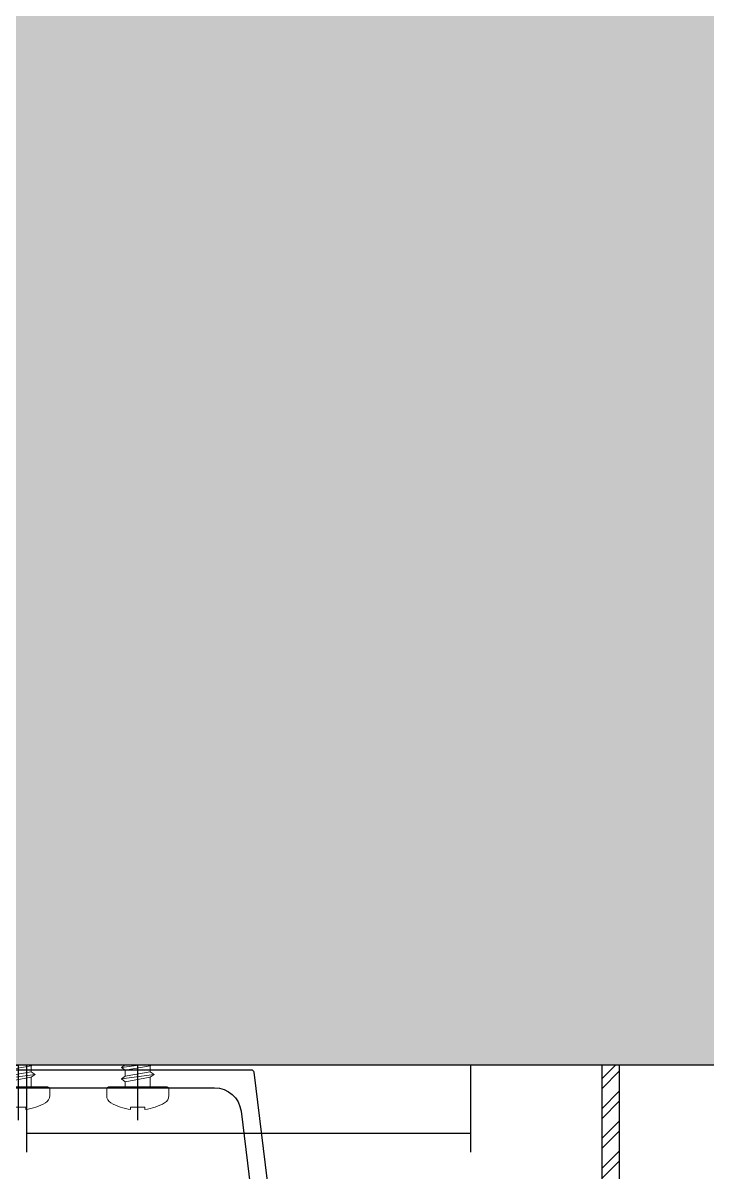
# Model space of a CAD drawing. Header units: millimetres. Extents: x 2519235 to 7246330, y 25937 to 201821.
# Drawn here: x 2744194 to 2744271, y 105383.6 to 105512.9 of the extents above; entities that cross this region are included whole.
import ezdxf

# ---------------------------------------------------------------- set-up
doc = ezdxf.new("R2010")
doc.units = ezdxf.units.MM
doc.set_wipeout_variables(frame=1)
doc.linetypes.add('CENTER', pattern=[50.800000000000004, 31.75, -6.35, 6.35, -6.35])
doc.linetypes.add('HIDDEN', pattern=[0.375, 0.25, -0.125])
for name, color, linetype in [('000 - EXISTING_CANOPY_MAIN_COLOR_1', 7, 'Continuous'), ('000 - STRUCTURE_STEEL_ACCESORIES_MAIN_COLOR_2', 7, 'Continuous'), ('000 - STRUCTURE_STEEL_ACCESORIES_WIPEOUT_', 7, 'Continuous'), ('010 - ASPG_ACCESSORIES_HATCH_', 7, 'Continuous'), ('010 - ASPG_ACCESSORIES_MAIN_COLOR_1', 7, 'Continuous'), ('010 - ASPG_ACCESSORIES_SUB_COLOR_1', 7, 'Continuous'), ('010 - ASPG_ACCESSORIES_SUB_COLOR_2', 7, 'Continuous'), ('010 - ASPG_ACCESSORIES_SYMBOL_', 7, 'Continuous'), ('010 - ASPG_ACCESSORIES_WIPEOUT_', 7, 'Continuous'), ('010 - ASPG_FASTERN_DEF_SUB', 7, 'Continuous'), ('010 - ASPG_FASTERN_MAIN_COLOR_1', 7, 'Continuous'), ('010 - ASPG_FASTERN_SUB_COLOR_2', 7, 'Continuous'), ('010 - ASPG_FASTERN_SUB_COLOR_3', 7, 'Continuous'), ('010 - ASPG_FLASHING_HATCH_', 7, 'Continuous'), ('010 - ASPG_FLASHING_MAIN_COLOR_4', 7, 'Continuous'), ('010 - ASPG_FLASHING_WIPEOUT_', 7, 'Continuous'), ('010 - ASPG_FRAMING_CUT_COLOR_4', 7, 'Continuous'), ('010 - ASPG_FRAMING_DEF_SUB', 7, 'Continuous'), ('010 - ASPG_FRAMING_HATCH_', 7, 'Continuous'), ('010 - ASPG_FRAMING_MAIN_COLOR_2', 7, 'Continuous'), ('010 - ASPG_FRAMING_SUB_COLOR_2', 7, 'Continuous'), ('010 - ASPG_FRAMING_WIPEOUT_', 7, 'Continuous'), ('BOLT & SCREW', 7, 'Continuous'), ('Center Line', 7, 'CENTER'), ('Xref-PLAN-106.940$0$_PP-Dim', 7, 'Continuous')]:
    doc.layers.add(name, color=color, linetype=linetype)
doc.layers.add('12-GRID', color=7, linetype='CENTER', lineweight=13)
doc.layers.add('SCREW', color=7, linetype='Continuous', lineweight=5)
pattern_1 = [(45, (68845973.91123614, -106253.6340706302), (-4.041115254481119, 4.041115254481119), []), (45, (68845976.60531414, -106253.6340706302), (-4.041115254481119, 4.041115254481119), [])]

# ---------------------------------------------------------------- blocks, each defined once
blk = doc.blocks.new('Xref-PLAN-106.940')
at = {"layer": 'Xref-PLAN-106.940$0$_PP-Dim', "color": 7}
for p, q in [((140694.1805612043, 10358.39471270935), (145669.1805612039, 10358.39471270935)), ((140694.1805612043, 10058.39471270935), (145669.1805612039, 10058.39471270935))]:
    blk.add_line(p, q, dxfattribs=at)
blk = doc.blocks.new('A$C53fc0519')
at = {"layer": '000 - EXISTING_CANOPY_MAIN_COLOR_1', "color": 7}
for p, q in [((27950.24117761571, -13147.85694077297), (28000.24117761571, -13147.85694077297)), ((27950.24117761571, -13147.85694077297), (27950.24117761571, -13275.00000015245)), ((28000.24117761571, -13275.00000015245), (28000.24117761571, -13147.85694077297)), ((27950.24117761571, -13153.39185968804), (28000.24117761571, -13153.39185968804)), ((27950.24117761571, -13272.85694102221), (28000.24117761571, -13272.85694102221))]:
    blk.add_line(p, q, dxfattribs=at)
blk = doc.blocks.new('A$C6d15e31b')
at = {"color": 7}
blk.add_blockref('Xref-PLAN-106.940', (-135619.3374636862, -23258.39544955263), dxfattribs=at)
at = {"layer": '000 - EXISTING_CANOPY_MAIN_COLOR_1', "color": 7}
blk.add_blockref('A$C53fc0519', (-18300, -52.14305922700441), dxfattribs=at)
blk = doc.blocks.new('*U2951')
at = {"layer": '12-GRID', "color": 7, "linetype": 'CENTER'}
for p, q in [((5.684341886080801e-14, -6.200000000000029), (5.684341886080801e-14, 2.200000000000029)), ((-4.199999999999973, -2), (4.200000000000085, -2))]:
    blk.add_line(p, q, dxfattribs=at)
at = {"layer": 'BOLT & SCREW', "color": 7}
for p, q in [((-0.2288719817826677, -1.446462371730204), (-0.4418749999998197, -0.2325000000002947)), ((-0.2288719817826677, -1.542256036434869), (-0.4418749999998197, -1.116250000000048)), ((0.2288719817822642, -1.446462371730562), (0.4418749999996946, -0.2324999999999764)), ((0.2288719817822642, -1.542256036434869), (0.4418749999996946, -1.116250000000048)), ((-0.553537628269381, -1.771128018217196), (-1.767499999999847, -1.558125000000442)), ((-0.553537628269381, -2.228871981782805), (-1.767500000000483, -2.441875000000354)), ((-0.4577439635652332, -1.771128018217196), (-0.8837500000000146, -1.558125000000442)), ((-0.4577439635652332, -2.228871981782805), (-0.8837500000000146, -2.441875000000354)), ((-0.2288719817826677, -2.457743963565131), (-0.4418749999998197, -2.883750000000271)), ((-0.2288719817821107, -2.553537628269438), (-0.4418749999998197, -3.767500000000023)), ((0.4418749999996946, -2.883750000000271), (0.2288719817829008, -2.457743963565131)), ((0.2288719817829008, -2.553537628269438), (0.4418749999999732, -3.767500000000023)), ((0.4577439635647103, -1.771128018217196), (0.8837499999994917, -1.558125000000442)), ((0.4577439635647103, -2.228871981782805), (0.8837500000001283, -2.441874999999877)), ((0.5535376282692559, -1.771128018217196), (1.767500000000001, -1.558125000000124)), ((0.5535376282692559, -2.228871981782805), (1.767500000000001, -2.441874999999877))]:
    blk.add_line(p, q, dxfattribs=at)
for points in [[(-1.767500000000006, -1.558125000000442), (-0.8837500000001342, -1.558125000000442, 0.4142135623730394), (-0.4418749999998197, -1.116250000000048), (-0.4418749999998197, -0.2325000000002947), (0.4418749999996946, -0.2324999999999764), (0.4418749999996946, -1.116250000000048, 0.4142135623731505), (0.8837500000000089, -1.558125000000442), (1.76750000000012, -1.558125000000124), (1.76750000000012, -2.441874999999877), (0.8837500000000089, -2.441874999999877, 0.414213562373095), (0.4418749999996946, -2.883750000000271), (0.4418749999999732, -3.767500000000023), (-0.4418749999998197, -3.767500000000023), (-0.4418749999998197, -2.883750000000271, 0.4142135623730397), (-0.8837500000001342, -2.441875000000354), (-1.767500000000483, -2.441875000000354)], [(0.2288719817829008, -2.457743963565131, -0.414213562373095), (0.4577439635645909, -2.228871981782805), (0.5535376282692559, -2.228871981782805), (0.5535376282692559, -1.771128018217196), (0.4577439635645909, -1.771128018217196, -0.4142135623730951), (0.228871981782105, -1.542256036434869), (0.228871981782105, -1.446462371730562), (-0.2288719817826677, -1.446462371730204), (-0.2288719817826677, -1.542256036434869, -0.4142135623730951), (-0.4577439635649944, -1.771128018217196), (-0.553537628269381, -1.771128018217196), (-0.553537628269381, -2.228871981782805), (-0.4577439635649944, -2.228871981782805, -0.4142135623730951), (-0.2288719817826677, -2.457743963565131), (-0.2288719817822698, -2.553537628269438), (0.2288719817829008, -2.553537628269438)]]:
    blk.add_lwpolyline(points, format="xyb", close=True, dxfattribs=at)
blk.add_circle((5.684341886080801e-14, -2), 3.5, dxfattribs=at)
blk = doc.blocks.new('000_ASPG_TYP_FILES_20260218-010703_FRAME_EXTR_')
at = {"layer": '010 - ASPG_FRAMING_HATCH_'}
h = blk.add_hatch(dxfattribs=at)
h.set_pattern_fill('ANSI32', scale=0.1, angle=180)
h.set_pattern_definition([(225, (0, 0), (0.6735192090801866, -0.6735192090801868), []), (225, (-0.4490130000000001, 5.498823332255506e-17), (0.6735192090801866, -0.6735192090801868), [])])
edge = h.paths.add_edge_path()
edge.add_line((1.999999996740371, 15.99999999965075), (1.999999996740371, 1.999999999941792))
edge.add_line((1.999999996740371, 1.999999999941792), (39.69999999750871, 1.999999999941792))
edge.add_arc((39.69999999730499, 1.700000000040752), 0.2999999999010399, -3.891028654834372e-08, 89.99999996109239, ccw=False)
edge.add_line((39.99999999720603, 1.699999999837019), (39.99999999720603, 0.2999999996973202))
edge.add_arc((39.69999999750872, 0.2999999996973131), 0.2999999996973131, -90.00000000000142, 1.4210854715202004e-12, ccw=False)
edge.add_line((39.69999999750871, 0), (0.2999999996973202, 0))
edge.add_arc((0.2999999996973273, 0.2999999996973273), 0.2999999996973273, 180.0000000000013, 269.99999999999864, ccw=False)
edge.add_line((0, 0.2999999996973202), (0, 17.69999999989523))
edge.add_arc((0.2999999999301508, 17.70000000012806), 0.2999999999301508, 90.00000004446741, 180.0000000444674, ccw=False)
edge.add_line((0.2999999996973202, 18.00000000005821), (22.5570233851904, 18.00000000005821))
edge.add_arc((22.5570233856712, 18.50000000026317), 0.5000000002049632, 269.9999999449049, 380.2095453190142)
edge.add_arc((26.1699999981368, 19.82999999686102), 3.349999998908497, 182.0637942974167, 200.2095453254992, ccw=False)
edge.add_arc((23.58168000320438, 19.73672835517209), 0.7599999998138507, 2.0637943418387863, 182.0637943418388, ccw=False)
edge.add_arc((26.16999999910358, 19.82999999939922), 1.830000000338361, 182.0637943388468, 447.9362056470717)
edge.add_arc((26.263271644013, 22.41831999551505), 0.7600000000549151, 87.93620564125177, 267.9362056412518, ccw=False)
edge.add_arc((26.16999999863267, 19.8300000075356), 3.349999992334041, 69.79045460402187, 87.9362056313708, ccw=False)
edge.add_arc((27.49999999788272, 23.44297661244421), 0.5000000006038865, 249.7904545688332, 359.9999999442181)
edge.add_line((27.9999999984866, 23.44297661195742), (27.9999999984866, 26.67999999993481))
edge.add_line((27.9999999984866, 26.67999999993481), (28.49999999674037, 27.17999999958556))
edge.add_line((28.49999999674037, 27.17999999958556), (27.9999999984866, 27.67999999970198))
edge.add_line((27.9999999984866, 27.67999999970198), (27.9999999984866, 38.61999999982072))
edge.add_line((27.9999999984866, 38.61999999982072), (28.49999999674037, 39.11999999993714))
edge.add_line((28.49999999674037, 39.11999999993714), (27.9999999984866, 39.62000000005355))
edge.add_line((27.9999999984866, 39.62000000005355), (27.9999999984866, 42.85702338756528))
edge.add_arc((27.49999999787862, 42.85702338707262), 0.5000000006079759, 5.645408219420843e-08, 110.2095454304945)
edge.add_arc((26.16999999884449, 46.46999999186602), 3.349999992147246, 272.0637943651193, 290.20954539329375, ccw=False)
edge.add_arc((26.263271644013, 43.88168000403675), 0.7600000000258301, 92.06379435882718, 272.0637943588272, ccw=False)
edge.add_arc((26.16999999910502, 46.47000000012492), 1.830000000339747, 272.0637943528818, 537.9362056611998)
edge.add_arc((23.58168000320438, 46.56327164435061), 0.7599999998138507, 177.9362056581612, 357.9362056581612, ccw=False)
edge.add_arc((26.16999999825318, 46.47000000263876), 3.349999999025627, 159.7904546748206, 177.9362057022633, ccw=False)
edge.add_arc((22.55702338551316, 47.7999999994954), 0.500000000434755, 339.790454661877, 450.0000000369852)
edge.add_line((22.5570233851904, 48.29999999993015), (0.2999999996973202, 48.29999999993015))
edge.add_arc((0.2999999996973095, 48.59999999962746), 0.2999999996973131, 179.9999999999987, 270.00000000000205, ccw=False)
edge.add_line((0, 48.59999999962747), (0, 59.99999999994179))
edge.add_arc((0.2999999996973202, 59.99999999994179), 0.2999999996973202, 90, 180, ccw=False)
edge.add_line((0.2999999996973202, 60.29999999963911), (4.999999997438863, 60.29999999963911))
edge.add_line((4.999999997438863, 60.29999999963911), (4.999999997438863, 64.99999999959255))
edge.add_arc((5.299999997369017, 64.99999999982538), 0.2999999999301544, 90.0000000444681, 180.0000000444674, ccw=False)
edge.add_line((5.299999997136183, 65.29999999975553), (29.99999999883585, 65.29999999975553))
edge.add_line((29.99999999883585, 65.29999999975553), (29.99999999883585, 63.59999999997672))
edge.add_arc((29.69999999890567, 63.59999999974391), 0.2999999999301721, -89.99999995552861, 4.4463320136856055e-08, ccw=False)
edge.add_line((29.69999999913853, 63.29999999981374), (7.299999997485429, 63.29999999981374))
edge.add_arc((7.29999999771826, 62.99999999988358), 0.2999999999301508, 90.00000004446738, 180.0000000444674)
edge.add_line((6.999999997788109, 62.99999999965075), (6.999999997788109, 58.29999999969732))
edge.add_line((6.999999997788109, 58.29999999969732), (2.300000000162981, 58.29999999969732))
edge.add_arc((2.299999998300336, 57.99999999813735), 0.3000000015599653, 89.99999964426098, 179.999999644261)
edge.add_line((1.999999996740371, 58), (1.999999996740371, 50.60000000003492))
edge.add_arc((2.299999998533172, 50.60000000166475), 0.3000000017928013, 180.000000311273, 270.0000003112706)
edge.add_line((2.300000000162981, 50.29999999987194), (29.69999999913853, 50.29999999987194))
edge.add_arc((29.6999999989348, 49.9999999999709), 0.299999999901047, -3.890897914970992e-08, 89.99999996109108, ccw=False)
edge.add_line((29.99999999883585, 49.99999999976717), (29.99999999883585, 26.67999999993481))
edge.add_line((29.99999999883585, 26.67999999993481), (29.99999999883585, 16.29999999981374))
edge.add_arc((29.6999999989057, 16.2999999995809), 0.2999999999301508, -89.99999995553259, 4.446741286301403e-08, ccw=False)
edge.add_line((29.69999999913853, 15.99999999965075), (1.999999996740371, 15.99999999965075))
at = {"layer": '010 - ASPG_FRAMING_CUT_COLOR_4', "color": 7}
blk.add_lwpolyline([(1.999999996740371, 15.99999999965075), (1.999999996740371, 1.999999999941792), (39.69999999750871, 1.999999999941792, -0.4142135623731089), (39.99999999720603, 1.699999999837019), (39.99999999720603, 0.2999999996973202, -0.4142135623731089), (39.69999999750871, 0), (0.2999999996973202, 0, -0.4142135623730811), (0, 0.2999999996973202), (0, 17.69999999989523, -0.4142135623730951), (0.2999999996973202, 18.00000000005821), (22.5570233851904, 18.00000000005821, 0.5217296884731124), (23.02624112786725, 18.67272727261297, -0.07934163687482358), (22.82217297761235, 19.70935906958766, -1), (24.34118702879641, 19.76409764075652, 2.296345716993233), (26.23590235819574, 21.65881296969019, -1), (26.29064092983026, 23.17782702133991, -0.0793416368716021), (27.32727272447664, 22.9737588702119, 0.5217296884801942), (27.9999999984866, 23.44297661195742), (27.9999999984866, 26.67999999993481), (28.49999999674037, 27.17999999958556), (27.9999999984866, 27.67999999970198), (27.9999999984866, 38.61999999982072), (28.49999999674037, 39.11999999993714), (27.9999999984866, 39.62000000005355), (27.9999999984866, 42.85702338756528, 0.5217296884727316), (27.32727272447664, 43.3262411293108, -0.07934163687522733), (26.29064092983026, 43.122172978241, -1), (26.23590235819574, 44.64118702983251, 2.296345716995783), (24.34118702879641, 46.53590235876618, -1), (22.82217297761235, 46.59064092993503, -0.07934163687201433), (23.02624112786725, 47.62727272690972, 0.5217296884786579), (22.5570233851904, 48.29999999993015), (0.2999999996973202, 48.29999999993015, -0.4142135623731158), (0, 48.59999999962747), (0, 59.99999999994179, -0.414213562373095), (0.2999999996973202, 60.29999999963911), (4.999999997438863, 60.29999999963911), (4.999999997438863, 64.99999999959255, -0.4142135623730879), (5.299999997136183, 65.29999999975553), (29.99999999883585, 65.29999999975553), (29.99999999883585, 63.59999999997672, -0.4142135623730533), (29.69999999913853, 63.29999999981374), (7.299999997485429, 63.29999999981374, 0.4142135623730949), (6.999999997788109, 62.99999999965075), (6.999999997788109, 58.29999999969732), (2.300000000162981, 58.29999999969732, 0.4142135623730948), (1.999999996740371, 58), (1.999999996740371, 50.60000000003492, 0.4142135623730845), (2.300000000162981, 50.29999999987194), (29.69999999913853, 50.29999999987194, -0.4142135623730951), (29.99999999883585, 49.99999999976717), (29.99999999883585, 26.67999999993481), (29.99999999883585, 16.29999999981374, -0.4142135623730951), (29.69999999913853, 15.99999999965075)], format="xyb", close=True, dxfattribs=at)
at = {"color": 7}
for p in [(26.16999999736436, 48.46999999973923), (26.16999999736436, 21.82999999966705)]:
    blk.add_blockref('*U2951', p, dxfattribs=at)
blk = doc.blocks.new('000_ASPG_TYP_FILES_FRAMING_EXTR_BREAKLINE_TYPE_2')
at = {"layer": '010 - ASPG_FRAMING_HATCH_', "transparency": 33554585}
h = blk.add_hatch(dxfattribs=at)
h.set_pattern_fill('ANSI32', scale=0.25)
h.set_pattern_definition([(45, (0, 0), (-1.683798022700467, 1.683798022700467), []), (45, (1.1225325, 0), (-1.683798022700467, 1.683798022700467), [])])
h.paths.add_polyline_path([(131.0000000002328, 91.00000000058208, 0.4142135623730951), (132.0000000003492, 90.00000000046566), (140.0000000002328, 90.00000000046566, 0.4142135623730951), (141.0000000002328, 91.00000000046566), (141.0000000002328, 100.0000000004657), (2.000000000465661, 100.0000000004657), (2.000000000465661, 125.0000000004657), (4.656612873077393e-10, 125.0000000004657), (4.656612873077393e-10, 99.00000000046566, 0.4142135623730951), (1.000000000465661, 98.00000000046566), (63.00000000023283, 98.00000000046566, -0.414213562373093), (64.00000000023283, 97.00000000046566), (64.00000000023277, 3, -0.4142135623730951), (63.00000000023277, 2), (4.655476004700176e-10, 2), (-5.684341886080801e-14, 0), (141.0000000002328, -6.05359673500061e-09), (141.0000000002328, 8.99999999650754, 0.4142135623730951), (140.0000000002328, 9.99999999650754), (132.0000000003492, 9.99999999650754, 0.4142135623730951), (131.0000000002328, 8.999999996391125), (131.0000000002328, 3, -0.4142135623730951), (130.0000000002328, 2), (67.00000000034919, 2, -0.4142135623730951), (66.00000000023277, 3.000000000116415), (66.00000000023283, 97.00000000034925, -0.4142135623730951), (67.00000000034925, 98.00000000046566), (130.0000000002328, 98.00000000046566, -0.414213562373095), (131.0000000002328, 97.00000000046566)])
h.paths.add_polyline_path([(133.0000000002328, 92.00000000372529), (133.0000000002328, 98.00000000046566), (139.0000000004657, 98.00000000046566), (139.0000000004657, 92.00000000372529)], flags=16)
h.paths.add_polyline_path([(133.0000000002328, 7.999999996740371), (139.0000000004656, 7.999999996740371), (139.0000000004656, 2), (133.0000000002328, 2)], flags=16)
at = {"layer": '010 - ASPG_FRAMING_HATCH_'}
h = blk.add_hatch(dxfattribs=at)
h.set_pattern_fill('ANSI37', scale=0.5954980955866349, angle=-90.00000000000001)
h.set_pattern_definition([(314.9999999999999, (1257419.492862034, -519971.6224064051), (1.336931354494228, 1.336931354494224), []), (44.99999999999984, (1257419.492862034, -519971.6224064051), (-1.336931354494223, 1.336931354494228), [])])
edge = h.paths.add_edge_path()
edge.add_ellipse((57.77220869682924, 105.0000000013979), major_axis=(-3.509070088518285e-14, -4.999999999272404), ratio=0.6444816938462435, start_angle=0, end_angle=180)
edge.add_line((57.7722086968293, 110.0000000004666), (62.00000000013239, 110.0000000004666))
edge.add_arc((62.00000000012511, 110.3000000005204), 0.3000000000538421, -89.99999999861039, -1.389609784768862e-09)
edge.add_line((62.30000000017895, 110.3000000005131), (62.30000000017895, 111.0000000004666))
edge.add_line((62.30000000017895, 111.0000000004666), (61.80000000017895, 111.5000000006994))
edge.add_line((61.80000000017895, 111.5000000006994), (62.30000000017895, 112.0000000004666))
edge.add_line((62.3000000001789, 112.0000000004666), (61.8000000001789, 112.5000000006994))
edge.add_line((61.8000000001789, 112.5000000006994), (62.3000000001789, 113.0000000004666))
edge.add_line((62.3000000001789, 113.0000000004666), (61.8000000001789, 113.5000000004666))
edge.add_line((61.8000000001789, 113.5000000004666), (62.3000000001789, 114.0000000004666))
edge.add_line((62.3000000001789, 114.0000000004666), (62.3000000001789, 115.0000000004666))
edge.add_line((62.3000000001789, 115.0000000004666), (63.30000000006248, 115.0000000004666))
edge.add_line((63.30000000006248, 115.0000000004666), (63.80000000006248, 115.5000000004666))
edge.add_line((63.80000000006248, 115.5000000004666), (64.30000000006248, 115.0000000004666))
edge.add_line((64.30000000006248, 115.0000000004666), (64.80000000006248, 115.5000000004666))
edge.add_line((64.80000000006248, 115.5000000004666), (65.30000000006248, 115.0000000004666))
edge.add_line((65.30000000006248, 115.0000000004666), (65.80000000006248, 115.5000000004666))
edge.add_line((65.80000000006248, 115.5000000004666), (66.3000000001789, 115.0000000004666))
edge.add_line((66.3000000001789, 115.0000000004666), (67.00000000013233, 115.0000000004666))
edge.add_arc((67.00000000009595, 115.3000000004331), 0.2999999999665306, -89.99999999305201, 1.528565674358258e-08)
edge.add_line((67.30000000006248, 115.3000000005131), (67.30017822621585, 110.0000000004666))
edge.add_arc((77.20009572428614, 105.0000000011651), 11.09091368921486, 153.2037265686182, 206.7962734313818)
edge.add_line((67.30017822621585, 100.0000000018636), (57.77220869682924, 100.0000000018636))
h = blk.add_hatch(dxfattribs=at)
h.set_pattern_fill('ANSI37', scale=0.5954980955866349, angle=-90.00000000000001)
h.set_pattern_definition([(314.9999999999999, (1257419.192862035, -519973.9224064052), (1.336931354494228, 1.336931354494224), []), (44.99999999999984, (1257419.192862035, -519973.9224064052), (-1.336931354494223, 1.336931354494228), [])])
edge = h.paths.add_edge_path()
edge.add_ellipse((11.52796953045714, 105.0000000013979), major_axis=(-3.510345640540481e-14, -4.999999999272404), ratio=0.6444816938462435, start_angle=180, end_angle=360, ccw=False)
edge.add_line((11.52796953045714, 110.0000000004666), (2.000000001098726, 110.0000000004666))
edge.add_arc((-7.899917496811156, 105.0000000013979), 11.09091368915029, -26.79627343179601, 26.796273430967574, ccw=False)
edge.add_line((2.000000001070532, 100.0000000018636), (11.52796953042895, 100.0000000018636))
h = blk.add_hatch(dxfattribs=at)
h.set_pattern_fill('HONEY', scale=0.238199238234654, angle=-90.00000000000001)
h.set_pattern_definition([(270, (1257419.442484037, -519993.9224064052), (0.6549599250656583, -1.134423872092541), [0.7562825813950264, -1.512565162790053]), (29.99999999999978, (1257419.442484037, -519993.9224064052), (0.6549599293588203, 1.134423869613882), [0.7562825813950257, -1.512565162790051]), (329.9999999999998, (1257419.442484037, -519993.9224064052), (1.309919854424478, -2.478657937293614e-09), [-1.512565162790051, 0.7562825813950254])])
edge = h.paths.add_edge_path()
edge.add_ellipse((11.77759153230824, 105.0000000014043), major_axis=(-3.509070088518285e-14, -4.999999999272404), ratio=0.6444816938462435, start_angle=0, end_angle=360, ccw=False)
h = blk.add_hatch(dxfattribs=at)
h.set_pattern_fill('HONEY', scale=0.238199238234654, angle=-90.00000000000001)
h.set_pattern_definition([(270, (1257419.243240032, -519991.6224064051), (0.6549599250656583, -1.134423872092541), [0.7562825813950264, -1.512565162790053]), (29.99999999999978, (1257419.243240032, -519991.6224064051), (0.6549599293588203, 1.134423869613882), [0.7562825813950257, -1.512565162790051]), (329.9999999999998, (1257419.243240032, -519991.6224064051), (1.309919854424478, -2.478657937293614e-09), [-1.512565162790051, 0.7562825813950254])])
edge = h.paths.add_edge_path()
edge.add_ellipse((57.5225866949782, 105.0000000013979), major_axis=(-3.509070088518285e-14, -4.999999999272404), ratio=0.6444816938462435, start_angle=0, end_angle=360)
at = {"layer": '010 - ASPG_FRAMING_CUT_COLOR_4', "color": 7}
for points in [[(64.00000000023277, 3), (64.00000000023283, 97.00000000046566, 0.4142135623730951), (63.00000000023283, 98.00000000046566), (1.000000000465661, 98.00000000046566, -0.4142135623730951), (4.656612873077393e-10, 99.00000000046566), (4.656612873077393e-10, 125.0000000004657), (2.000000000465661, 125.0000000004657), (2.000000000465661, 100.0000000004657), (141.0000000002328, 100.0000000004657)], [(130.0000000002328, 98.00000000046566), (67.00000000046566, 98.00000000046566, 0.4142135623730951), (66.00000000023283, 97.00000000046566), (66.00000000023277, 3, 0.4142135623730951)]]:
    blk.add_lwpolyline(points, format="xyb", dxfattribs=at)
at = {"layer": '010 - ASPG_FRAMING_DEF_SUB', "color": 7, "transparency": 33554457}
for points in [[(54.30017822621591, 100.0000000018636), (67.30017822621585, 100.0000000018636), (67.30017822621585, 115.5000000004666), (54.30017822621585, 115.5000000004666)], [(2.000000001070532, 100.0000000018636), (15.00000000107053, 100.0000000018699), (15.00000000107053, 110.0000000006767), (2.000000001070532, 110.0000000006703)]]:
    blk.add_lwpolyline(points, close=True, dxfattribs=at)
at = {"layer": '010 - ASPG_FRAMING_SUB_COLOR_2', "color": 7}
for points in [[(57.5225866949782, 100.0000000018636), (67.30017822621585, 100.0000000018636, -0.2381992382621886), (67.30017822621585, 110.0000000004666), (67.30000000006248, 115.3000000005131, -0.4142135624157165), (67.00000000013233, 115.0000000004666), (66.3000000001789, 115.0000000004666), (65.80000000006248, 115.5000000004666), (65.30000000006248, 115.0000000004666), (64.80000000006248, 115.5000000004666), (64.30000000006248, 115.0000000004666), (63.80000000006248, 115.5000000004666), (63.30000000006248, 115.0000000004666), (62.3000000001789, 115.0000000004666), (62.3000000001789, 114.0000000004666), (61.8000000001789, 113.5000000004666), (62.3000000001789, 113.0000000004666), (61.8000000001789, 112.5000000006994), (62.3000000001789, 112.0000000004666), (61.80000000017895, 111.5000000006994), (62.30000000017895, 111.0000000004666), (62.30000000017895, 110.3000000005131, -0.414213562358888), (62.00000000013239, 110.0000000004666), (57.5225866949782, 110.0000000004666)], [(11.77759153219182, 100.0000000018699), (2.000000001070532, 100.0000000018636, 0.2381992382621886), (2.000000001070532, 110.0000000004666), (11.77759153219182, 110.0000000004729)]]:
    blk.add_lwpolyline(points, format="xyb", dxfattribs=at)
at = {"layer": '010 - ASPG_FRAMING_SUB_COLOR_2', "color": 7, "extrusion": (0, 0, -1)}
blk.add_ellipse((11.77759153230824, 105.0000000014043), major_axis=(-3.509070088518285e-14, -4.999999999272404), ratio=0.6444816938462435, dxfattribs=at)
at = {"layer": '010 - ASPG_FRAMING_SUB_COLOR_2', "color": 7}
blk.add_ellipse((57.5225866949782, 105.0000000013979), major_axis=(-3.509070088518285e-14, -4.999999999272404), ratio=0.6444816938462435, dxfattribs=at)
blk = doc.blocks.new('PZG35-9D5')
at = {"layer": 'Center Line', "color": 7}
blk.add_line((1.4210854715202e-14, 3.733653355866409), (1.4210854715202e-14, -10.53404386090006), dxfattribs=at)
at = {"layer": 'SCREW', "color": 7}
for p, q in [((-1.399999999999963, 2.842170943040401e-14), (-1.399999999999963, -1.090192378864657)), ((1.399999999999991, 0), (1.399999999999991, -0.5901923788647139)), ((-1.850000000000009, -1.399999999999977), (1.850000000000037, -0.8999999999999773)), ((-1.850000000000009, -1.399999999999977), (-1.399999999999963, -1.090192378864685)), ((-1.399999999999963, -1.090192378864685), (1.399999999999991, -0.5901923788646855)), ((-1.399999999999963, -1.709807621135297), (1.399999999999991, -1.209807621135297)), ((1.850000000000037, -0.8999999999999773), (1.399999999999991, -0.5901923788646855)), ((1.850000000000037, -0.8999999999999773), (1.399999999999991, -1.209807621135297)), ((1.399999999999991, -1.209807621135269), (1.399999999999991, -1.890192378864725)), ((-1.850000000000009, -1.399999999999977), (-1.399999999999963, -1.709807621135297)), ((-1.850000000000009, -2.699999999999989), (1.850000000000037, -2.199999999999989)), ((-1.850000000000009, -2.699999999999989), (-1.399999999999963, -2.390192378864697)), ((-1.399999999999963, -1.709807621135269), (-1.399999999999963, -2.390192378864697)), ((-1.399999999999963, -2.390192378864697), (1.399999999999991, -1.890192378864697)), ((-1.399999999999963, -3.009807621135309), (1.399999999999991, -2.509807621135309)), ((1.850000000000037, -2.199999999999989), (1.399999999999991, -1.890192378864697)), ((1.850000000000037, -2.199999999999989), (1.399999999999991, -2.509807621135309)), ((1.399999999999991, -2.50980762113528), (1.399999999999991, -3.190192378864708)), ((-1.850000000000009, -2.699999999999989), (-1.399999999999963, -3.009807621135309)), ((-1.850000000000009, -4), (-1.399999999999963, -3.690192378864708)), ((-1.399999999999963, -3.009807621135309), (-1.399999999999963, -3.690192378864708)), ((-1.399999999999963, -3.690192378864708), (-0.8446989986695002, -3.591031485769975)), ((0.5619885887190463, -3.339837273736322), (1.399999999999991, -3.190192378864708)), ((0.7141825614195483, -3.653488843051434), (1.850000000000037, -3.5)), ((0.7141825614195483, -3.932275020881832), (1.399999999999991, -3.80980762113532)), ((1.850000000000037, -3.5), (1.399999999999991, -3.190192378864708)), ((1.850000000000037, -3.5), (1.399999999999991, -3.80980762113532)), ((1.399999999999991, -3.809807621135349), (1.399999999999991, -4.490192378864691)), ((-1.850000000000009, -4), (-0.9911470940920566, -3.883938796498938)), ((-1.850000000000009, -4), (-1.399999999999963, -4.30980762113532)), ((-1.399999999999963, -4.30980762113532), (-1.184865735341859, -4.271390788160659)), ((-1.399999999999963, -4.309807621135349), (-1.399999999999963, -8.099999999999966)), ((0.7141825614195483, -4.612659778611231), (1.399999999999991, -4.49019237886472)), ((0.7141825614195483, -4.953488843051389), (1.850000000000037, -4.800000000000011)), ((0.7141825614195483, -5.232275020881843), (1.399999999999991, -5.109807621135332)), ((1.850000000000037, -4.800000000000011), (1.399999999999991, -4.49019237886472)), ((1.850000000000037, -4.800000000000011), (1.399999999999991, -5.109807621135332)), ((1.399999999999991, -5.109807621135332), (1.399999999999991, -8.099999999999966)), ((1.4210854715202e-14, -9.5), (-1.399999999999963, -8.099999999999966)), ((1.4210854715202e-14, -9.5), (1.399999999999991, -8.099999999999966))]:
    blk.add_line(p, q, dxfattribs=at)
blk.add_lwpolyline([(1.4210854715202e-14, -9.5), (0.7141825614195483, -5.232275020881843), (0.7141825614195483, -3.600899293750615, 0.4176573264866609), (0.4106596181599826, -3.300919979679151, 0.1081021898226624), (-0.8446989986694433, -3.591031485769975), (-1.399999999999991, -4.701675652739141)], format="xyb", dxfattribs=at)
blk = doc.blocks.new('*U2950')
at = {"layer": 'SCREW', "color": 7}
blk.add_lwpolyline([(3.026373332565058, 1.780836269555209, 0.09905967801670053), (0.7999999999999687, 2.546427498927414), (0.7999999999999687, 2.274284095813357), (-0.800000000000054, 2.274284095813357), (-0.800000000000054, 2.546427498927414, 0.09905967801670058), (-3.026373332565143, 1.780836269555209, 0.2665876613401604), (-3.500000000000043, 0.9556546004010897), (-3.500000000000043, 0.1999999999999886, 0.4142135623730938), (-3.300000000000054, 0), (3.299999999999997, 0, 0.4142135623731049), (3.499999999999986, 0.1999999999999886), (3.499999999999957, 0.9556546004010897, 0.2665876613401604)], format="xyb", close=True, dxfattribs=at)
blk.add_blockref('PZG35-9D5', (-1.4210854715202e-14, 0), dxfattribs=at)
blk = doc.blocks.new('*U2949')
at = {"color": 7}
blk.add_point((0, 0), dxfattribs=at)
at = {"layer": '010 - ASPG_ACCESSORIES_MAIN_COLOR_1', "color": 7}
for points in [[(-29.69999999902211, -2.59999999951724), (0.4107479506637901, -2.59999999951724, -0.3789692262628873), (3.38851808081381, -5.235465979035143), (7.952927200356498, -42.5207682372482, 0.4465929586642906)], [(9.938031048281118, -42.27776159492242), (4.866356541635469, -0.8481197821154633, 0.3641755342157969), (4.570876519894227, -0.5999999995172398), (-39.69999999902211, -0.5999999995172398, 0.4142135623731156)]]:
    blk.add_lwpolyline(points, format="xyb", dxfattribs=at)
at = {"layer": 'SCREW', "color": 7, "rotation": 180}
for p in [(-21.64901723782532, -2.499999999924694), (-8.237076249206439, -2.499999999924694)]:
    blk.add_blockref('*U2950', p, dxfattribs=at)
blk = doc.blocks.new('*U2120')
at = {"color": 7}
blk.add_wipeout([(1304.0000000029859, 4.000000001341959), (60.00000000297587, 3.9999999999995453), (60.00000000297587, 69.2999999999995), (1304.0000000029859, 69.30000000134191)], dxfattribs=at).dxf.layer = '010 - ASPG_FRAMING_WIPEOUT_'
at = {"layer": '010 - ASPG_FRAMING_MAIN_COLOR_2', "color": 7}
blk.add_lwpolyline([(1274.00000000415, 69.30000000134247), (90.00000000181171, 69.3), (90.00000000181171, 6), (1274.00000000415, 6.00000000134246)], close=True, dxfattribs=at)
at = {"layer": '010 - ASPG_FRAMING_SUB_COLOR_2', "color": 7}
for points in [[(1304.000000002986, 4.00000000134246), (60.00000000297587, 4), (60.00000000297587, 69.3), (1304.000000002986, 69.30000000134247)], [(60.00000000297587, 2.000000000715772), (60.00000000297587, 4), (1304.000000002986, 4.00000000134246), (1304.000000002986, 2.000000002058233)]]:
    blk.add_lwpolyline(points, close=True, dxfattribs=at)
at = {"color": 7, "xscale": -1, "rotation": 180}
blk.add_blockref('*U2949', (1270.000000001812, 69.3), dxfattribs=at)
at = {"color": 7, "rotation": 89.99999999999999}
blk.add_blockref('000_ASPG_TYP_FILES_FRAMING_EXTR_BREAKLINE_TYPE_2', (1414.00000000001, 1.592514564663361e-09), dxfattribs=at)
at = {"color": 7, "xscale": -1}
blk.add_blockref('000_ASPG_TYP_FILES_20260218-010703_FRAME_EXTR_', (1304.000000002986, 4.00000000134246), dxfattribs=at)
blk = doc.blocks.new('W-1-PP17-ENT1_REV02_20260416-153151_PP17_ENT1_ASPG_MAIN_UPPL')
at = {"color": 7, "xscale": -0.9999999999999998, "rotation": 179.9999999999999}
blk.add_blockref('*U2120', (8401, -13247.99999999907), dxfattribs=at)
blk = doc.blocks.new('*U3381')
at = {"layer": '010 - ASPG_ACCESSORIES_SUB_COLOR_2', "color": 7}
for p, q in [((-2.084999999999127, -1.547816335794778), (-2.084999999999127, 0)), ((2.084999999999013, -1.047816335789321), (2.084999999999127, 0)), ((-2.084999999999127, -1.547816335789321), (2.084999999999127, -1.047816335789321)), ((2.729999999999563, -1.399999999995998), (2.084999999999127, -1.047816335789321)), ((-2.729999999999563, -1.899999999995998), (2.729999999999563, -1.399999999995998)), ((-2.729999999999563, -1.899999999995998), (-2.084999999999127, -1.547816335789321)), ((-2.729999999999563, -1.899999999995998), (-2.084999999999127, -2.252183664200857)), ((-2.084999999999127, -2.252183664200857), (2.084999999999127, -1.752183664200857)), ((-2.084999999999013, -3.347816335790412), (-2.084999999999127, -2.252183664206314)), ((2.729999999999563, -1.399999999995998), (2.084999999999127, -1.752183664200857)), ((2.084999999999013, -2.847816335790412), (2.0849999999989, -1.752183664201084)), ((-2.729999999999563, -3.69999999999709), (2.729999999999563, -3.19999999999709)), ((-2.729999999999563, -3.69999999999709), (-2.084999999999127, -3.347816335790412)), ((-2.729999999999563, -3.69999999999709), (-2.084999999999127, -4.052183664201948)), ((-2.084999999999127, -3.347816335790412), (2.084999999999127, -2.847816335790412)), ((-2.084999999999127, -4.052183664201948), (2.084999999999127, -3.552183664201948)), ((2.729999999999563, -3.19999999999709), (2.084999999999127, -2.847816335790412)), ((2.729999999999563, -3.19999999999709), (2.084999999999127, -3.552183664201948)), ((2.084999999999241, -4.647816335791504), (2.084999999999241, -3.552183664201948)), ((-2.729999999999563, -5.499999999998181), (2.729999999999563, -4.999999999998181)), ((-2.729999999999563, -5.499999999998181), (2.729999999999563, -4.999999999998181)), ((-2.729999999999563, -5.499999999998181), (-2.084999999999127, -5.147816335791504)), ((-2.729999999999563, -5.499999999998181), (-2.084999999999127, -5.147816335791504)), ((-2.0849999999989, -5.147816335791504), (-2.084999999999013, -4.052183664201948)), ((-2.084999999999127, -5.147816335791504), (2.084999999999127, -4.647816335791504)), ((-2.084999999999127, -5.147816335791504), (2.084999999999127, -4.647816335791504)), ((2.729999999999563, -4.999999999998181), (2.084999999999127, -4.647816335791504)), ((2.729999999999563, -4.999999999998181), (2.084999999999127, -4.647816335791504)), ((2.729999999999563, -4.999999999998181), (2.084999999999127, -5.352183664203039)), ((2.729999999999563, -4.999999999998181), (2.084999999999127, -5.352183664203039)), ((-2.729999999999563, -5.499999999998181), (-2.084999999999127, -5.852183664203039)), ((-2.729999999999563, -5.499999999998181), (-2.084999999999127, -5.852183664203039)), ((-2.084999999999127, -5.852183664203039), (2.084999999999127, -5.352183664203039)), ((-2.084999999999127, -5.852183664203039), (2.084999999999127, -5.352183664203039)), ((-2.084999999999127, -6.947816335792595), (-2.0849999999989, -5.852183664203039)), ((-2.084999999999127, -6.947816335792595), (-2.084999999999127, -5.852183664203039)), ((-2.084999999999127, -6.947816335792595), (2.084999999999127, -6.447816335792595)), ((2.084999999999127, -6.447816335792595), (2.084999999999127, -5.352183664203039)), ((2.084999999999127, -6.447816335792595), (2.084999999999241, -5.352183664203039)), ((2.729999999999563, -6.799999999999272), (2.084999999999127, -6.447816335792595)), ((-2.729999999999563, -7.299999999999272), (2.729999999999563, -6.799999999999272)), ((-2.729999999999563, -7.299999999999272), (-2.084999999999127, -6.947816335792595)), ((-2.729999999999563, -7.299999999999272), (-2.084999999999127, -7.652183664204131)), ((-2.084999999999127, -7.652183664204131), (2.084999999999127, -7.152183664204131)), ((-2.084999999999127, -8.747816335793686), (-2.084999999999127, -7.652183664204131)), ((2.729999999999563, -6.799999999999272), (2.084999999999127, -7.152183664204131)), ((2.084999999999127, -8.247816335793686), (2.084999999999127, -7.152183664204131)), ((-2.729999999999563, -9.099999999998545), (-2.084999999999127, -8.747816335793686)), ((-2.729999999999563, -9.099999999998545), (-1.568355612604137, -8.982641209644498)), ((-2.084999999999127, -8.747816335793686), (-1.064489079482883, -8.605286877620529)), ((0.4333070988686814, -8.43729858455481), (2.084999999999127, -8.247816335793686)), ((0.7141825614198751, -8.775605983184505), (2.729999999999563, -8.599999999998545)), ((0.7141825614198751, -9.102437496409038), (2.084999999999127, -8.952183664205222)), ((2.729999999999563, -8.599999999998545), (2.084999999999127, -8.247816335793686)), ((2.729999999999563, -8.599999999998545), (2.084999999999127, -8.952183664205222)), ((2.084999999999127, -10.04781633579296), (2.084999999999127, -8.952183664205222)), ((-2.729999999999563, -9.099999999998545), (-2.084999999999127, -9.452183664205222)), ((-2.084999999999127, -9.452183664205222), (-1.629698446698967, -9.388594061787444)), ((-2.084999999999127, -10.54781633579296), (-2.084999999999127, -9.452183664205222)), ((0.7141825614198751, -10.20507654483481), (2.084999999999127, -10.04781633579296)), ((2.729999999999563, -10.39999999999964), (2.084999999999127, -10.04781633579296)), ((-2.729999999999563, -10.89999999999964), (-2.084999999999127, -10.54781633579296)), ((-2.729999999999563, -10.89999999999964), (-1.844567201240352, -10.81054635710279)), ((-2.729999999999563, -10.89999999999964), (-2.084999999999127, -11.25218366420449)), ((-2.084999999999127, -10.54781633579296), (-1.798826981090315, -10.50784803706301)), ((-2.084999999999127, -11.25218366420449), (-1.907557413303948, -11.22740118002912)), ((-2.084999999999127, -12.40167565273805), (-2.084999999999127, -11.25218366420449)), ((0.7141825614198751, -10.57560598318378), (2.729999999999563, -10.39999999999964)), ((0.7141825614198751, -10.90243749640831), (2.084999999999127, -10.75218366420449)), ((2.729999999999563, -10.39999999999964), (2.084999999999127, -10.75218366420449)), ((2.084999999999127, -10.75218366420449), (2.084999999999127, -15.59999999999854)), ((-2.084999999999127, -12.40167565273805), (-2.084999999999127, -15.59999999999854)), ((0, -17.19999999999891), (-2.084999999999127, -15.59999999999854)), ((0, -17.19999999999891), (2.084999999999127, -15.59999999999854))]:
    blk.add_line(p, q, dxfattribs=at)
blk.add_lwpolyline([(0, -17.19999999999891), (0.7141825614198751, -11.45704931750151), (0.7141825614198751, -8.736688384093213, 0.4176573264866609), (0.4106596181591158, -8.436709070021607, 0.07099332720072511), (-1.529698998669119, -8.726820576112004), (-2.084999999999127, -12.40167565273805)], format="xyb", dxfattribs=at)
at = {"layer": '010 - ASPG_ACCESSORIES_SYMBOL_', "color": 7, "linetype": 'CENTER'}
blk.add_line((0, 6.142561988594025), (0, -18.19999999999891), dxfattribs=at)
at = {"layer": '010 - ASPG_FASTERN_MAIN_COLOR_1', "color": 7}
for p, q in [((3.127500000000509, 5.450000000000728), (-3.127500000000509, 5.450000000000728)), ((-4.170000000000073, 5.049999999999272), (-4.170000000000073, 1.200000000000728)), ((-2.084999999999127, 5.049999999999272), (-2.084999999999127, 1.200000000000728)), ((2.084999999999127, 5.049999999999272), (2.084999999999127, 1.200000000000728)), ((4.170000000000073, 5.049999999999272), (4.170000000000073, 1.200000000000728)), ((-5.5, 0.5499999999992724), (-5.5, 0)), ((5.5, 0), (-5.5, 0)), ((-5.200000000000728, 0.8500000000003638), (-4.170000000000073, 1.200000000000728)), ((5.200000000000728, 0.8500000000003638), (-5.200000000000728, 0.8500000000003638)), ((4.170000000000073, 1.200000000000728), (-4.170000000000073, 1.200000000000728)), ((-2.57630675031578, 0.8500000000003638), (-2.084999999999127, 1.200000000000728)), ((2.44630675031658, 0.8500000000003638), (2.084999999999127, 1.200000000000728)), ((5.200000000000728, 0.8500000000003638), (4.170000000000073, 1.200000000000728)), ((5.5, 0.5499999999992724), (5.5, 0))]:
    blk.add_line(p, q, dxfattribs=at)
for centre, radius, start, end in [((-3.127500000000509, 3.891492187500262), 1.55850781249987, 48.01707852331997, 131.98292147668), ((0, -0.1840312499989523), 5.634031249999114, 68.2799117114248, 111.7200882885752), ((3.127500000000509, 3.891492187500262), 1.558507812499965, 48.01707852331997, 131.98292147668), ((-5.200000000000728, 0.5499999999992724), 0.3, 90, 180), ((5.200000000000728, 0.5499999999992724), 0.3, 0, 90)]:
    blk.add_arc(centre, radius, start, end, dxfattribs=at)
blk = doc.blocks.new('G$C7D677D58')
at = {"layer": '010 - ASPG_FASTERN_MAIN_COLOR_1'}
h = blk.add_hatch(dxfattribs=at)
h.set_pattern_fill('ANSI35', scale=0.02, angle=280.6768409131589, style=0)
h.set_pattern_definition([(145.6768409131589, (67.45353497568851, -13.09426057516771), (0.00281929956869494, 0.00412935224241727), []), (145.6768409131589, (67.45006064978782, -13.09491560150343), (0.00281929956869494, 0.00412935224241727), [0.006249999999999968, -0.001249999999999992, 0, -0.001249999999999992])])
h.paths.add_polyline_path([(0.02989179726182556, 0.01545000000078289), (0.02447319464567954, 0.01545000000078289), (0.02447319464567954, 0.0005500000004303729), (0.02989179726182556, 0.0005500000004303729)])
at = {"layer": '010 - ASPG_FASTERN_DEF_SUB', "color": 7, "ltscale": 0.1}
blk.add_line((0.03829179726176335, 0.007999999999924512), (0, 0.007999999999924512, -2.806346833239134e-06), dxfattribs=at)
at = {"layer": '010 - ASPG_FASTERN_MAIN_COLOR_1', "color": 7}
for p, q in [((0.01327319464712673, 0, -2.806346833239134e-06), (0.01327319464712673, 0.01599999999996271, -2.806346833239134e-06)), ((0.01327319464712673, 0.01599999999996271, -2.806346833239134e-06), (0.01447319464705288, 0.01599999999996271, -2.806346833239134e-06)), ((0.01447319464705288, 0.01599999999996271, -2.806346833239134e-06), (0.01447319464705288, 0, -2.806346833239134e-06)), ((0.02989179726182556, 0), (0.02989179726182556, 0.01599999999996271)), ((0.02989179726182556, 0.01599999999996271), (0.03109179726175171, 0.01599999999996271)), ((0.03109179726175171, 0.01599999999996271), (0.03109179726175171, 0)), ((0.01247319464710017, 0.01492820323028354, -2.806346833239134e-06), (0.007673194646940829, 0.01492820323028354, -2.806346833239134e-06)), ((0.03109179726175171, 0.001071796769679167), (0.03109179726175171, 0.01492820323028354)), ((0.03589179726191105, 0.01492820323028354), (0.03109179726175171, 0.01492820323028354)), ((0.006873194647141645, 0.002803847577297347, -2.806346833239134e-06), (0.006873194647141645, 0.01319615242266536, -2.806346833239134e-06)), ((0.01327319464712673, 0.002803847577297347, -2.806346833239134e-06), (0.01327319464712673, 0.01319615242266536, -2.806346833239134e-06)), ((0.03669179726193761, 0.002803847577297347), (0.03669179726193761, 0.01319615242266536)), ((0.002400000000079672, 0.01199999999994361, -2.806346833239134e-06), (0.001600000000053114, 0.01119999999991705, -2.806346833239134e-06)), ((0.006873194647141645, 0.01199999999994361, -2.806346833239134e-06), (0.002400000000079672, 0.01199999999994361, -2.806346833239134e-06)), ((0.001600000000053114, 0.00479999999993197, -2.806346833239134e-06), (0.001600000000053114, 0.01119999999991705, -2.806346833239134e-06)), ((0.006873194647141645, 0.01119999999991705, -2.806346833239134e-06), (0.001600000000053114, 0.01119999999991705, -2.806346833239134e-06)), ((0.01247319464710017, 0.01146410161504718, -2.806346833239134e-06), (0.007673194646940829, 0.01146410161504718, -2.806346833239134e-06)), ((0.03589179726191105, 0.01146410161504718), (0.03109179726175171, 0.01146410161504718)), ((0.006873194647141645, 0.00479999999993197, -2.806346833239134e-06), (0.001600000000053114, 0.00479999999993197, -2.806346833239134e-06)), ((0.002400000000079672, 0.003999999999905413, -2.806346833239134e-06), (0.001600000000053114, 0.00479999999993197, -2.806346833239134e-06)), ((0.006873194647141645, 0.003999999999905413, -2.806346833239134e-06), (0.002400000000079672, 0.003999999999905413, -2.806346833239134e-06)), ((0.01247319464710017, 0.00453589838480184, -2.806346833239134e-06), (0.007673194646940829, 0.00453589838480184, -2.806346833239134e-06)), ((0.03589179726191105, 0.00453589838480184), (0.03109179726175171, 0.00453589838480184)), ((0.01247319464710017, 0.001071796769679167, -2.806346833239134e-06), (0.007673194646940829, 0.001071796769679167, -2.806346833239134e-06)), ((0.01447319464705288, 0, -2.806346833239134e-06), (0.01327319464712673, 0, -2.806346833239134e-06)), ((0.03109179726175171, 0), (0.02989179726182556, 0)), ((0.03589179726191105, 0.001071796769679167), (0.03109179726175171, 0.001071796769679167))]:
    blk.add_line(p, q, dxfattribs=at)
at = {"layer": '010 - ASPG_FASTERN_MAIN_COLOR_1', "color": 7, "elevation": -2.806346833239134e-06}
for points in [[(0.007673194646940829, 0.01492820323028354, 0.4618802153516978), (0.007673194646940829, 0.01146410161504718, 0.2309401076757868), (0.007673194646940829, 0.00453589838480184, 0.461880215351701), (0.007673194646940829, 0.001071796769679167)], [(0.01247319464710017, 0.01492820323028354, -0.4618802153516978), (0.01247319464710017, 0.01146410161504718, -0.2309401076757868), (0.01247319464710017, 0.00453589838480184, -0.461880215351701), (0.01247319464710017, 0.001071796769679167)], [(0.03589179726191105, 0.01492820323028354, -0.4618802153516978), (0.03589179726191105, 0.01146410161504718, -0.2309401076757868), (0.03589179726191105, 0.00453589838480184, -0.4618802153517009), (0.03589179726191105, 0.001071796769679167)]]:
    blk.add_lwpolyline(points, format="xyb", dxfattribs=at)
at = {"layer": '010 - ASPG_FASTERN_MAIN_COLOR_1', "color": 7}
blk.add_lwpolyline([(0.02989179726182556, 0.01545000000078289), (0.02447319464567954, 0.01545000000078289), (0.02447319464567954, 0.0005500000004303729), (0.02989179726182556, 0.0005500000004303729)], close=True, dxfattribs=at)
at = {"layer": '010 - ASPG_FASTERN_SUB_COLOR_2', "color": 7, "linetype": 'HIDDEN'}
for p, q in [((0.02989179726182556, 0.01199999999994361), (0.01447319464705288, 0.01199999999994361, -2.806346833239134e-06)), ((0.02989179726182556, 0.01119999999991705), (0.01447319464705288, 0.01119999999991705, -2.806346833239134e-06)), ((0.02989179726182556, 0.00479999999993197), (0.01447319464705288, 0.00479999999993197, -2.806346833239134e-06)), ((0.02989179726182556, 0.003999999999905413), (0.01447319464705288, 0.003999999999905413, -2.806346833239134e-06))]:
    blk.add_line(p, q, dxfattribs=at)
blk = doc.blocks.new('010 - ASPG_ACCESSORIES_BRACKET_FOR_FRAME_TYPE-1_CUT-VIEW')
at = {"color": 7}
blk.add_wipeout([(4.656612873077393e-10, 25.00000000008731), (4.656612873077393e-10, 1.8189894035458565e-12), (40, 1.8189894035458565e-12), (40, 3.000000000153044), (3.0000000003213074, 3.000000000153044), (3.0000000003213074, 25.00000000008731)], dxfattribs=at).dxf.layer = '010 - ASPG_ACCESSORIES_WIPEOUT_'
at = {"layer": '010 - ASPG_ACCESSORIES_HATCH_'}
h = blk.add_hatch(dxfattribs=at)
h.set_pattern_fill('ANSI32', scale=0.03)
h.set_pattern_definition(pattern_1)
h.paths.add_polyline_path([(1.452183664310724, 16.08500000019558), (1.100000000093132, 16.73000000005413), (0.7478163363412023, 16.08500000019558), (4.656612873077393e-10, 16.08500000019558), (4.656612873077393e-10, 25.00000000008731), (3.000000000465661, 25.00000000008731), (2.9848025678657, 16.08500000019558)])
h = blk.add_hatch(dxfattribs=at)
h.set_pattern_fill('ANSI32', scale=0.03)
h.set_pattern_definition(pattern_1)
h.paths.add_polyline_path([(4.656612873077393e-10, 0), (4.656612873077393e-10, 11.78062006374239), (0.1825785292312503, 11.91500000003725), (1.247816335875541, 11.91500000003725), (1.600000000558794, 11.27000000019325), (1.952183664776385, 11.91500000003725), (3.000000000465661, 11.9150000000518), (3.000000000465661, 3.000000000160071), (19.70000000018626, 3.000000000043656), (19.70000000018626, 1.164153218269348e-10)])
h = blk.add_hatch(dxfattribs=at)
h.set_pattern_fill('ANSI32', scale=0.03)
h.set_pattern_definition(pattern_1)
h.paths.add_polyline_path([(28.70000000018626, 1.164153218269348e-10), (28.70000000018626, 3.000000000043656), (40, 3.000000000160071), (40, 0)])
at = {"layer": '010 - ASPG_ACCESSORIES_MAIN_COLOR_1', "color": 7}
blk.add_lwpolyline([(4.656612873077393e-10, 25.00000000008731), (4.656612873077393e-10, 0), (40, 0), (40, 3.000000000160071), (3.000000000465661, 3.000000000160071), (3.000000000465661, 25.00000000008731)], close=True, dxfattribs=at)
at = {"layer": '010 - ASPG_ACCESSORIES_SUB_COLOR_1', "color": 7}
for points in [[(1.452183664310724, 16.08500000019558), (1.100000000093132, 16.73000000005413), (0.7478163363412023, 16.08500000019558), (4.656612873077393e-10, 16.08500000019558), (4.656612873077393e-10, 25.00000000008731), (3.000000000465661, 25.00000000008731), (2.9848025678657, 16.08500000019558)], [(4.656612873077393e-10, 0), (4.656612873077393e-10, 11.78062006374239), (0.1825785292312503, 11.91500000003725), (1.247816335875541, 11.91500000003725), (1.600000000558794, 11.27000000019325), (1.952183664776385, 11.91500000003725), (3.000000000465661, 11.9150000000518), (3.000000000465661, 3.000000000160071), (19.70000000018626, 3.000000000043656), (19.70000000018626, 1.164153218269348e-10)], [(28.70000000018626, 1.164153218269348e-10), (28.70000000018626, 3.000000000043656), (40, 3.000000000160071), (40, 0)]]:
    blk.add_lwpolyline(points, close=True, dxfattribs=at)
blk = doc.blocks.new('G$CF155826C')
at = {"layer": '010 - ASPG_FASTERN_DEF_SUB', "color": 7, "ltscale": 0.1}
blk.add_line((0, 0.007999999999924512), (0.03829179726176335, 0.007999999999924512, -2.806346833239134e-06), dxfattribs=at)
at = {"layer": '010 - ASPG_FASTERN_MAIN_COLOR_1', "color": 7}
for p, q in [((0.007200000000011642, 0.01599999999996271), (0.007200000000011642, 0)), ((0.00839999999993779, 0.01599999999996271), (0.007200000000011642, 0.01599999999996271)), ((0.00839999999993779, 0), (0.00839999999993779, 0.01599999999996271)), ((0.02381860261471047, 0.01599999999996271, -2.806346833239134e-06), (0.02381860261471047, 0, -2.806346833239134e-06)), ((0.02501860261463662, 0.01599999999996271, -2.806346833239134e-06), (0.02381860261471047, 0.01599999999996271, -2.806346833239134e-06)), ((0.02501860261463662, 0, -2.806346833239134e-06), (0.02501860261463662, 0.01599999999996271, -2.806346833239134e-06)), ((0.002399999999852298, 0.01492820323028354), (0.007200000000011642, 0.01492820323028354)), ((0.007200000000011642, 0.001071796769679167), (0.007200000000011642, 0.01492820323028354)), ((0.02581860261466318, 0.01492820323028354, -2.806346833239134e-06), (0.03061860261482252, 0.01492820323028354, -2.806346833239134e-06)), ((0.001599999999825741, 0.002803847577297347), (0.001599999999825741, 0.01319615242266536)), ((0.02501860261463662, 0.002803847577297347, -2.806346833239134e-06), (0.02501860261463662, 0.01319615242266536, -2.806346833239134e-06)), ((0.0314186026146217, 0.002803847577297347, -2.806346833239134e-06), (0.0314186026146217, 0.01319615242266536, -2.806346833239134e-06)), ((0.0314186026146217, 0.01199999999994361, -2.806346833239134e-06), (0.03589179726168368, 0.01199999999994361, -2.806346833239134e-06)), ((0.03589179726168368, 0.01199999999994361, -2.806346833239134e-06), (0.03669179726171024, 0.01119999999991705, -2.806346833239134e-06)), ((0.002399999999852298, 0.01146410161504718), (0.007200000000011642, 0.01146410161504718)), ((0.02581860261466318, 0.01146410161504718, -2.806346833239134e-06), (0.03061860261482252, 0.01146410161504718, -2.806346833239134e-06)), ((0.0314186026146217, 0.01119999999991705, -2.806346833239134e-06), (0.03669179726171024, 0.01119999999991705, -2.806346833239134e-06)), ((0.03669179726171024, 0.00479999999993197, -2.806346833239134e-06), (0.03669179726171024, 0.01119999999991705, -2.806346833239134e-06)), ((0.002399999999852298, 0.00453589838480184), (0.007200000000011642, 0.00453589838480184)), ((0.02581860261466318, 0.00453589838480184, -2.806346833239134e-06), (0.03061860261482252, 0.00453589838480184, -2.806346833239134e-06)), ((0.0314186026146217, 0.00479999999993197, -2.806346833239134e-06), (0.03669179726171024, 0.00479999999993197, -2.806346833239134e-06)), ((0.0314186026146217, 0.003999999999905413, -2.806346833239134e-06), (0.03589179726168368, 0.003999999999905413, -2.806346833239134e-06)), ((0.03589179726168368, 0.003999999999905413, -2.806346833239134e-06), (0.03669179726171024, 0.00479999999993197, -2.806346833239134e-06)), ((0.002399999999852298, 0.001071796769679167), (0.007200000000011642, 0.001071796769679167)), ((0.007200000000011642, 0), (0.00839999999993779, 0)), ((0.02381860261471047, 0, -2.806346833239134e-06), (0.02501860261463662, 0, -2.806346833239134e-06)), ((0.02581860261466318, 0.001071796769679167, -2.806346833239134e-06), (0.03061860261482252, 0.001071796769679167, -2.806346833239134e-06))]:
    blk.add_line(p, q, dxfattribs=at)
at = {"layer": '010 - ASPG_FASTERN_MAIN_COLOR_1', "color": 7, "elevation": -2.806346833239134e-06}
for points in [[(0.002399999999852298, 0.01492820323028354, 0.4618802153516978), (0.002399999999852298, 0.01146410161504718, 0.2309401076757868), (0.002399999999852298, 0.00453589838480184, 0.4618802153517009), (0.002399999999852298, 0.001071796769679167)], [(0.02581860261466318, 0.01492820323028354, 0.4618802153516978), (0.02581860261466318, 0.01146410161504718, 0.2309401076757868), (0.02581860261466318, 0.00453589838480184, 0.461880215351701), (0.02581860261466318, 0.001071796769679167)], [(0.03061860261482252, 0.01492820323028354, -0.4618802153516978), (0.03061860261482252, 0.01146410161504718, -0.2309401076757868), (0.03061860261482252, 0.00453589838480184, -0.461880215351701), (0.03061860261482252, 0.001071796769679167)]]:
    blk.add_lwpolyline(points, format="xyb", dxfattribs=at)
at = {"layer": '010 - ASPG_FASTERN_SUB_COLOR_3', "color": 7, "linetype": 'HIDDEN'}
for p, q in [((0.00839999999993779, 0.01199999999994361), (0.02381860261471047, 0.01199999999994361, -2.806346833239134e-06)), ((0.00839999999993779, 0.01119999999991705), (0.02381860261471047, 0.01119999999991705, -2.806346833239134e-06)), ((0.00839999999993779, 0.00479999999993197), (0.02381860261471047, 0.00479999999993197, -2.806346833239134e-06)), ((0.00839999999993779, 0.003999999999905413), (0.02381860261471047, 0.003999999999905413, -2.806346833239134e-06))]:
    blk.add_line(p, q, dxfattribs=at)
blk = doc.blocks.new('*U2119')
at = {"color": 7, "xscale": -1, "rotation": 270}
blk.add_blockref('*U3381', (3, 10.99999999995634), dxfattribs=at)
at = {"color": 7}
blk.add_wipeout([(50.07505922555445, 75.00000000008585), (50.075059225554455, 29.999999999649287), (5.075059225549907, 29.999999999649276), (5.075059225549907, 25.00000000008583), (55.07505922554991, 25.00000000008584), (55.0750592255499, 75.00000000008585)], dxfattribs=at).dxf.layer = '000 - STRUCTURE_STEEL_ACCESORIES_WIPEOUT_'
at = {"layer": '010 - ASPG_ACCESSORIES_HATCH_'}
h = blk.add_hatch(dxfattribs=at)
h.set_pattern_fill('ANSI32', scale=0.03, angle=-90.00000000000001)
h.set_pattern_definition([(315, (-106127.4142143147, -14494238.67851865), (1.01027881362028, 1.01027881362028), []), (315, (-106127.4142143147, -14494239.35203815), (1.01027881362028, 1.01027881362028), [])])
h.paths.add_polyline_path([(50.07505922554991, 75.00000000008583), (50.07505922554991, 30.00000000008583), (5.075059225549907, 30.00000000008583), (5.075059225549907, 25.00000000008583), (55.07505922554991, 25.00000000008583), (55.07505922554991, 75.00000000008583)])
at = {"layer": '000 - STRUCTURE_STEEL_ACCESORIES_MAIN_COLOR_2', "color": 7}
blk.add_lwpolyline([(50.07505922554991, 75.00000000008583), (50.07505922554991, 30.00000000008583), (5.075059225549907, 30.00000000008583), (5.075059225549907, 25.00000000008583), (55.07505922554991, 25.00000000008583), (55.07505922554991, 75.00000000008583)], close=True, dxfattribs=at)
at = {"color": 7, "xscale": -1000, "yscale": 1000, "zscale": 1000}
for name, p, rotation in [('G$CF155826C', (41.67505922561212, 60.50000000006719), 180), ('G$C7D677D58', (32.1999999997206, 46.47319464563043, 0.001403173416619567), 90)]:
    blk.add_blockref(name, p, dxfattribs=dict(at, rotation=rotation))
at = {"color": 7, "xscale": -1, "rotation": 180}
blk.add_blockref('010 - ASPG_ACCESSORIES_BRACKET_FOR_FRAME_TYPE-1_CUT-VIEW', (-4.656612873077393e-10, 25.00000000008731), dxfattribs=at)
blk = doc.blocks.new('*U2954')
at = {"color": 7}
blk.add_wipeout([(0, 69.29999999994789), (1528.5430975178397, 69.29999999985239), (1649.8430975180727, -52.00000000009277), (0, -51.99999999999727)], dxfattribs=at).dxf.layer = '010 - ASPG_FLASHING_WIPEOUT_'
at = {"layer": '010 - ASPG_FLASHING_HATCH_'}
h = blk.add_hatch(dxfattribs=at)
h.set_pattern_fill('DOTS', scale=0.1)
h.set_pattern_definition([(0, (0, 0), (3.96875, 7.9375), [0, -7.9375])])
h.paths.add_polyline_path([(-2.8421709430404e-14, 69.29999999999998), (1528.543097518018, 69.2999999999051), (1649.843097518251, -52.0000000000949), (3.155443620884047e-30, -52.00000000000001)])
at = {"layer": '010 - ASPG_FLASHING_MAIN_COLOR_4', "color": 7}
blk.add_lwpolyline([(-2.8421709430404e-14, 69.29999999999998), (1528.543097518018, 69.2999999999051), (1649.843097518251, -52.0000000000949), (3.155443620884047e-30, -52.00000000000001)], close=True, dxfattribs=at)
blk = doc.blocks.new('W-1-PP17-ENT1_REV03_20260621-000232_LOPF_FLASHING')
at = {"color": 7, "xscale": -1, "rotation": 180}
blk.add_blockref('*U2954', (8401, -13247.99999999907), dxfattribs=at)

msp = doc.modelspace()

# ---------------------------------------------------------------- block references
at = {"color": 7}
msp.add_blockref('A$C6d15e31b', (2734544.160699638, 118712.9420134598), dxfattribs=at)

# ---------------------------------------------------------------- next in the draw order: block references
at = {"color": 7, "rotation": 90}
msp.add_blockref('*U2119', (2744234.160699637, 105462.9420134587), dxfattribs=at)

# ---------------------------------------------------------------- next in the draw order: block references
msp.add_blockref('*U2119', (2744234.160699637, 105462.9420134587), dxfattribs=at)

# ---------------------------------------------------------------- next in the draw order: block references
at = {"color": 7}
msp.add_blockref('W-1-PP17-ENT1_REV02_20260416-153151_PP17_ENT1_ASPG_MAIN_UPPL', (2734544.160699638, 118712.9420134598), dxfattribs=at)

# ---------------------------------------------------------------- next in the draw order: block references
msp.add_blockref('W-1-PP17-ENT1_REV03_20260621-000232_LOPF_FLASHING', (2734544.160699638, 118712.9420134598), dxfattribs=at)

doc.saveas('drawing.dxf')
